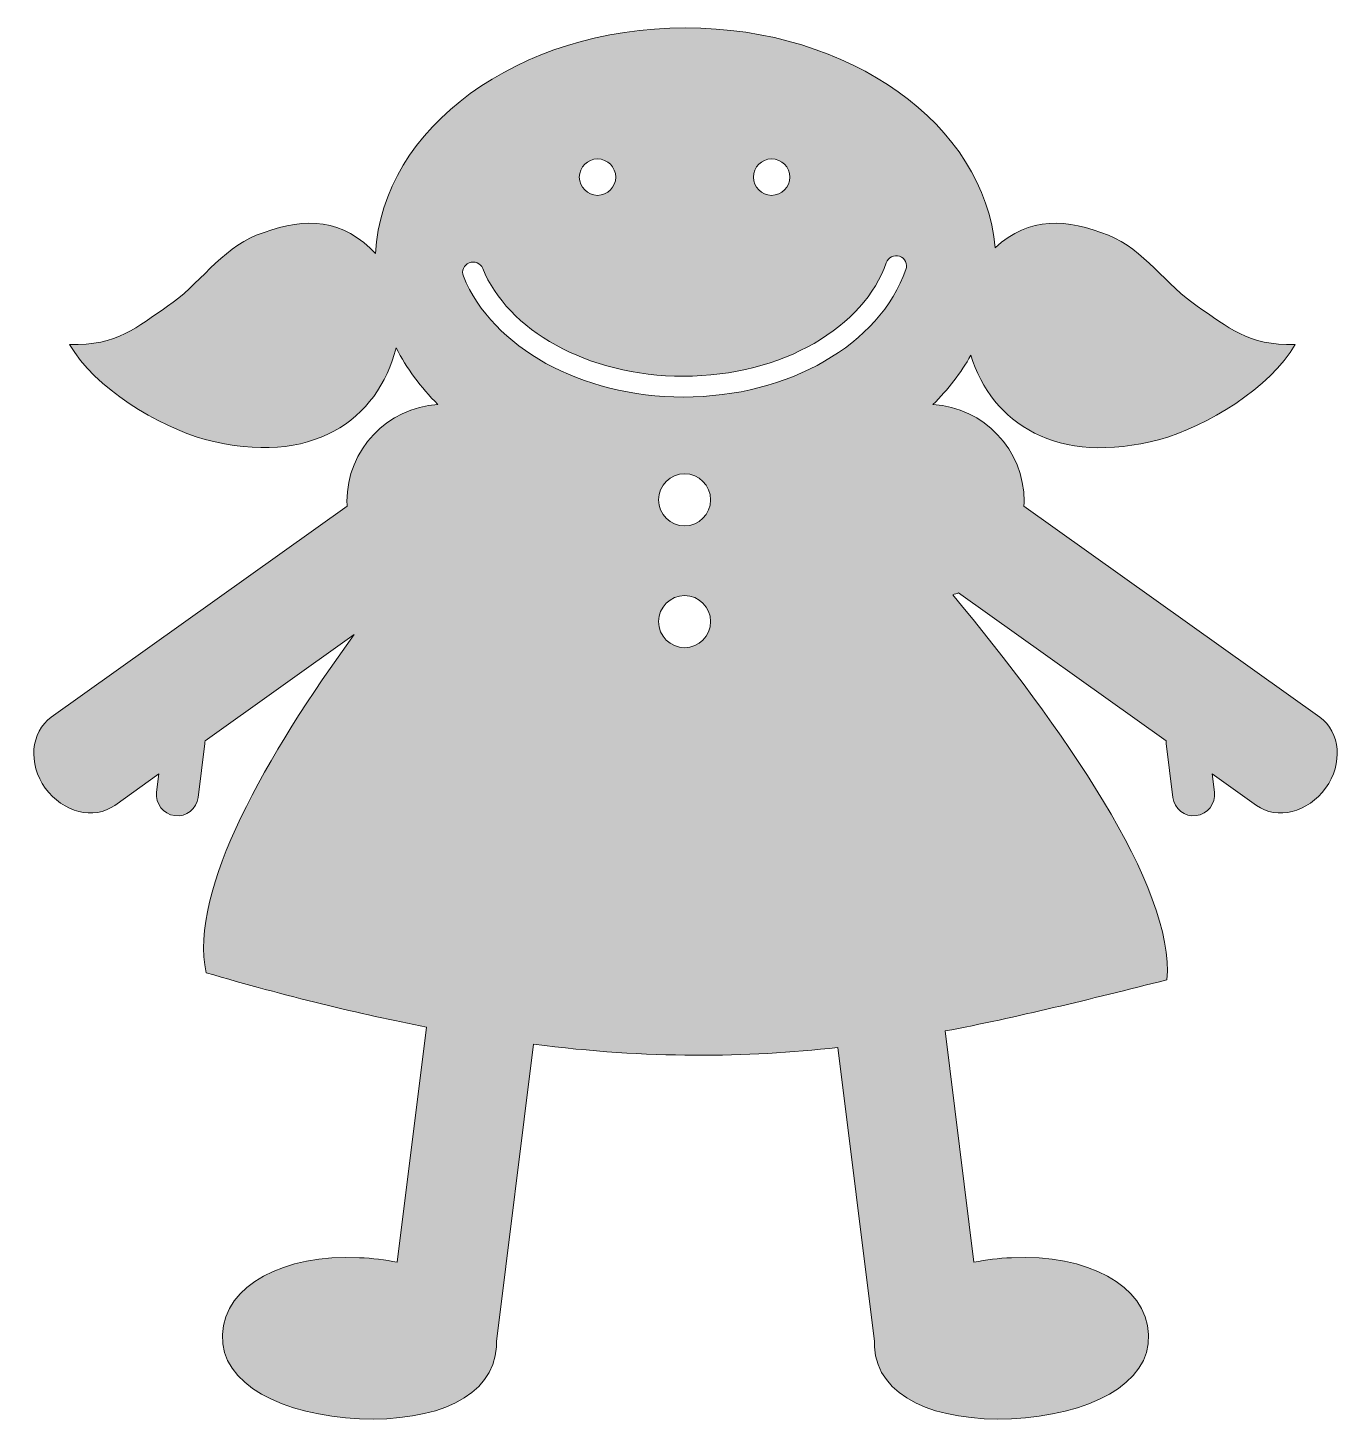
# Model space of a CAD drawing. Header units: inches. Extents: x 0 to 96, y 0 to 102.
import ezdxf

# ---------------------------------------------------------------- set-up
doc = ezdxf.new("R2010")
doc.units = ezdxf.units.IN
doc.header["$MEASUREMENT"] = 0
doc.layers.add('Layer 1', color=7, linetype='Continuous')

msp = doc.modelspace()

# ---------------------------------------------------------------- hatches: boundary and pattern name
at = {"layer": 'Layer 1', "true_color": 0xbed63a}
h = msp.add_hatch(color=63, dxfattribs=at)
h.dxf.hatch_style = 2
edge = h.paths.add_edge_path()
edge.add_spline(control_points=[(70.24, 85.53), (69.49, 94.5), (59.65, 101.6), (47.62, 101.6), (35.4, 101.6), (25.45, 94.29), (24.97, 85.13), (24.84, 85.25), (24.71, 85.38), (24.58, 85.5), (22.05, 87.89), (19.33, 87.66), (16.26, 86.45), (13.72, 85.45), (11.99, 82.75), (9.78, 81.27), (7.54, 79.76), (6.1, 78.37), (2.62, 78.48), (4.41, 75.33), (9.12, 72.47), (12.52, 71.55), (20.3, 69.46), (25.17, 73), (26.47, 78.24), (27.24, 76.74), (28.27, 75.35), (29.53, 74.09), (25.82, 73.87), (22.88, 70.79), (22.88, 67.02), (22.88, 66.9), (22.89, 66.78), (22.89, 66.67), (22.89, 66.67), (1.28, 51.25), (1.28, 51.25), (-0.24, 50.17), (-0.43, 47.85), (0.84, 46.08), (2.13, 44.3), (4.39, 43.73), (5.91, 44.81), (5.91, 44.81), (9.14, 47.11), (9.14, 47.11), (9.14, 47.11), (8.97, 45.78), (8.97, 45.78), (8.87, 44.94), (9.46, 44.17), (10.3, 44.07), (11.14, 43.96), (11.91, 44.56), (12.01, 45.4), (12.01, 45.4), (12.5, 49.33), (12.5, 49.33), (12.51, 49.39), (12.51, 49.45), (12.51, 49.52), (12.51, 49.52), (23.42, 57.3), (23.42, 57.3), (17.07, 48.58), (11.27, 38.59), (12.6, 32.59), (18.5, 30.87), (23.81, 29.57), (28.69, 28.63), (28.69, 28.63), (26.55, 11.45), (26.55, 11.45), (25.67, 11.63), (24.74, 11.74), (23.79, 11.78), (18.26, 12.03), (13.96, 9.82), (13.78, 6.17), (13.6, 2.52), (18.26, 0.27), (23.79, 0.02), (29.32, -0.23), (33.62, 1.62), (33.8, 5.27), (33.81, 5.4), (33.81, 5.54), (33.8, 5.67), (33.8, 5.67), (36.52, 27.37), (36.52, 27.37), (44.93, 26.3), (52.03, 26.38), (58.75, 27.14), (58.75, 27.14), (61.43, 5.67), (61.43, 5.67), (61.42, 5.54), (61.42, 5.4), (61.43, 5.27), (61.61, 1.62), (65.91, -0.23), (71.44, 0.02), (76.97, 0.27), (81.64, 2.52), (81.45, 6.17), (81.27, 9.82), (76.97, 12.03), (71.44, 11.78), (70.49, 11.74), (69.57, 11.63), (68.69, 11.45), (68.69, 11.45), (66.58, 28.34), (66.58, 28.34), (71.84, 29.33), (77.08, 30.65), (82.79, 32.07), (83.44, 38.82), (75.01, 50.71), (67.15, 60.2), (67.29, 60.24), (67.43, 60.28), (67.56, 60.33), (67.56, 60.33), (82.73, 49.52), (82.73, 49.52), (82.73, 49.45), (82.73, 49.39), (82.73, 49.33), (82.73, 49.33), (83.22, 45.4), (83.22, 45.4), (83.33, 44.56), (84.09, 43.96), (84.93, 44.07), (85.77, 44.17), (86.37, 44.94), (86.26, 45.78), (86.26, 45.78), (86.1, 47.11), (86.1, 47.11), (86.1, 47.11), (89.33, 44.81), (89.33, 44.81), (90.84, 43.73), (93.11, 44.3), (94.39, 46.08), (95.67, 47.85), (95.48, 50.17), (93.96, 51.25), (93.96, 51.25), (72.34, 66.67), (72.34, 66.67), (72.35, 66.78), (72.36, 66.9), (72.36, 67.02), (72.36, 70.79), (69.42, 73.87), (65.7, 74.09), (66.81, 75.19), (67.74, 76.4), (68.47, 77.69), (69.97, 72.75), (74.77, 69.53), (82.27, 71.55), (85.67, 72.47), (90.37, 75.33), (92.17, 78.48), (88.69, 78.37), (87.25, 79.76), (85.01, 81.27), (82.8, 82.75), (81.07, 85.45), (78.53, 86.45), (75.48, 87.65), (72.76, 87.88), (70.24, 85.53)], knot_values=[0, 0, 0, 0, 1, 1, 1, 2, 2, 2, 3, 3, 3, 4, 4, 4, 5, 5, 5, 6, 6, 6, 7, 7, 7, 8, 8, 8, 9, 9, 9, 10, 10, 10, 11, 11, 11, 12, 12, 12, 13, 13, 13, 14, 14, 14, 15, 15, 15, 16, 16, 16, 17, 17, 17, 18, 18, 18, 19, 19, 19, 20, 20, 20, 21, 21, 21, 22, 22, 22, 23, 23, 23, 24, 24, 24, 25, 25, 25, 26, 26, 26, 27, 27, 27, 28, 28, 28, 29, 29, 29, 30, 30, 30, 31, 31, 31, 32, 32, 32, 33, 33, 33, 34, 34, 34, 35, 35, 35, 36, 36, 36, 37, 37, 37, 38, 38, 38, 39, 39, 39, 40, 40, 40, 41, 41, 41, 42, 42, 42, 43, 43, 43, 44, 44, 44, 45, 45, 45, 46, 46, 46, 47, 47, 47, 48, 48, 48, 49, 49, 49, 50, 50, 50, 51, 51, 51, 52, 52, 52, 53, 53, 53, 54, 54, 54, 55, 55, 55, 56, 56, 56, 57, 57, 57, 58, 58, 58, 59, 59, 59, 59], degree=3, periodic=1)
edge = h.paths.add_edge_path()
edge.add_spline(control_points=[(53.91, 92.03), (54.64, 92.03), (55.24, 91.44), (55.24, 90.7), (55.24, 89.97), (54.64, 89.37), (53.91, 89.37), (53.17, 89.37), (52.58, 89.97), (52.58, 90.7), (52.58, 91.44), (53.17, 92.03), (53.91, 92.03)], knot_values=[0, 0, 0, 0, 1, 1, 1, 2, 2, 2, 3, 3, 3, 4, 4, 4, 4], degree=3, periodic=1)
edge = h.paths.add_edge_path()
edge.add_spline(control_points=[(41.19, 92.03), (41.93, 92.03), (42.52, 91.44), (42.52, 90.7), (42.52, 89.97), (41.93, 89.37), (41.19, 89.37), (40.46, 89.37), (39.86, 89.97), (39.86, 90.7), (39.86, 91.44), (40.46, 92.03), (41.19, 92.03)], knot_values=[0, 0, 0, 0, 1, 1, 1, 2, 2, 2, 3, 3, 3, 4, 4, 4, 4], degree=3, periodic=1)
edge = h.paths.add_edge_path()
edge.add_spline(control_points=[(47.55, 56.33), (46.5, 56.33), (45.65, 57.19), (45.65, 58.24), (45.65, 59.29), (46.5, 60.14), (47.55, 60.14), (48.6, 60.14), (49.45, 59.29), (49.45, 58.24), (49.45, 57.19), (48.6, 56.33), (47.55, 56.33)], knot_values=[0, 0, 0, 0, 1, 1, 1, 2, 2, 2, 3, 3, 3, 4, 4, 4, 4], degree=3, periodic=1)
edge = h.paths.add_edge_path()
edge.add_spline(control_points=[(47.55, 65.23), (46.5, 65.23), (45.65, 66.08), (45.65, 67.13), (45.65, 68.18), (46.5, 69.04), (47.55, 69.04), (48.6, 69.04), (49.45, 68.18), (49.45, 67.13), (49.45, 66.08), (48.6, 65.23), (47.55, 65.23)], knot_values=[0, 0, 0, 0, 1, 1, 1, 2, 2, 2, 3, 3, 3, 4, 4, 4, 4], degree=3, periodic=1)
edge = h.paths.add_edge_path()
edge.add_spline(control_points=[(63.72, 83.96), (62.77, 81.21), (60.62, 78.89), (57.77, 77.25), (54.91, 75.6), (51.34, 74.64), (47.46, 74.64), (43.71, 74.64), (40.23, 75.55), (37.42, 77.1), (34.62, 78.65), (32.46, 80.84), (31.39, 83.46), (31.23, 83.84), (31.42, 84.29), (31.81, 84.44), (32.19, 84.6), (32.64, 84.42), (32.8, 84.03), (33.7, 81.81), (35.59, 79.84), (38.16, 78.42), (40.72, 77.01), (43.95, 76.16), (47.46, 76.16), (51.09, 76.16), (54.41, 77.06), (57.01, 78.56), (59.62, 80.06), (61.49, 82.14), (62.29, 84.45), (62.29, 84.45), (62.29, 84.45), (62.29, 84.45), (62.43, 84.85), (62.86, 85.06), (63.26, 84.92), (63.65, 84.79), (63.86, 84.35), (63.72, 83.96)], knot_values=[0, 0, 0, 0, 1, 1, 1, 2, 2, 2, 3, 3, 3, 4, 4, 4, 5, 5, 5, 6, 6, 6, 7, 7, 7, 8, 8, 8, 9, 9, 9, 10, 10, 10, 11, 11, 11, 12, 12, 12, 13, 13, 13, 13], degree=3, periodic=1)

# ---------------------------------------------------------------- linework, layer by layer
at = {"layer": 'Layer 1', "lineweight": 0}
for points, knots in [([(70.24, 85.53), (69.49, 94.5), (59.65, 101.6), (47.62, 101.6), (35.4, 101.6), (25.45, 94.29), (24.97, 85.13), (24.84, 85.25), (24.71, 85.38), (24.58, 85.5), (22.05, 87.89), (19.33, 87.66), (16.26, 86.45), (13.72, 85.45), (11.99, 82.75), (9.78, 81.27), (7.54, 79.76), (6.1, 78.37), (2.62, 78.48), (4.41, 75.33), (9.12, 72.47), (12.52, 71.55), (20.3, 69.46), (25.17, 73), (26.47, 78.24), (27.24, 76.74), (28.27, 75.35), (29.53, 74.09), (25.82, 73.87), (22.88, 70.79), (22.88, 67.02), (22.88, 66.9), (22.89, 66.78), (22.89, 66.67), (22.89, 66.67), (1.28, 51.25), (1.28, 51.25), (-0.24, 50.17), (-0.43, 47.85), (0.84, 46.08), (2.13, 44.3), (4.39, 43.73), (5.91, 44.81), (5.91, 44.81), (9.14, 47.11), (9.14, 47.11), (9.14, 47.11), (8.97, 45.78), (8.97, 45.78), (8.87, 44.94), (9.46, 44.17), (10.3, 44.07), (11.14, 43.96), (11.91, 44.56), (12.01, 45.4), (12.01, 45.4), (12.5, 49.33), (12.5, 49.33), (12.51, 49.39), (12.51, 49.45), (12.51, 49.52), (12.51, 49.52), (23.42, 57.3), (23.42, 57.3), (17.07, 48.58), (11.27, 38.59), (12.6, 32.59), (18.5, 30.87), (23.81, 29.57), (28.69, 28.63), (28.69, 28.63), (26.55, 11.45), (26.55, 11.45), (25.67, 11.63), (24.74, 11.74), (23.79, 11.78), (18.26, 12.03), (13.96, 9.82), (13.78, 6.17), (13.6, 2.52), (18.26, 0.27), (23.79, 0.02), (29.32, -0.23), (33.62, 1.62), (33.8, 5.27), (33.81, 5.4), (33.81, 5.54), (33.8, 5.67), (33.8, 5.67), (36.52, 27.37), (36.52, 27.37), (44.93, 26.3), (52.03, 26.38), (58.75, 27.14), (58.75, 27.14), (61.43, 5.67), (61.43, 5.67), (61.42, 5.54), (61.42, 5.4), (61.43, 5.27), (61.61, 1.62), (65.91, -0.23), (71.44, 0.02), (76.97, 0.27), (81.64, 2.52), (81.45, 6.17), (81.27, 9.82), (76.97, 12.03), (71.44, 11.78), (70.49, 11.74), (69.57, 11.63), (68.69, 11.45), (68.69, 11.45), (66.58, 28.34), (66.58, 28.34), (71.84, 29.33), (77.08, 30.65), (82.79, 32.07), (83.44, 38.82), (75.01, 50.71), (67.15, 60.2), (67.29, 60.24), (67.43, 60.28), (67.56, 60.33), (67.56, 60.33), (82.73, 49.52), (82.73, 49.52), (82.73, 49.45), (82.73, 49.39), (82.73, 49.33), (82.73, 49.33), (83.22, 45.4), (83.22, 45.4), (83.33, 44.56), (84.09, 43.96), (84.93, 44.07), (85.77, 44.17), (86.37, 44.94), (86.26, 45.78), (86.26, 45.78), (86.1, 47.11), (86.1, 47.11), (86.1, 47.11), (89.33, 44.81), (89.33, 44.81), (90.84, 43.73), (93.11, 44.3), (94.39, 46.08), (95.67, 47.85), (95.48, 50.17), (93.96, 51.25), (93.96, 51.25), (72.34, 66.67), (72.34, 66.67), (72.35, 66.78), (72.36, 66.9), (72.36, 67.02), (72.36, 70.79), (69.42, 73.87), (65.7, 74.09), (66.81, 75.19), (67.74, 76.4), (68.47, 77.69), (69.97, 72.75), (74.77, 69.53), (82.27, 71.55), (85.67, 72.47), (90.37, 75.33), (92.17, 78.48), (88.69, 78.37), (87.25, 79.76), (85.01, 81.27), (82.8, 82.75), (81.07, 85.45), (78.53, 86.45), (75.48, 87.65), (72.76, 87.88), (70.24, 85.53)], [0, 0, 0, 0, 1, 1, 1, 2, 2, 2, 3, 3, 3, 4, 4, 4, 5, 5, 5, 6, 6, 6, 7, 7, 7, 8, 8, 8, 9, 9, 9, 10, 10, 10, 11, 11, 11, 12, 12, 12, 13, 13, 13, 14, 14, 14, 15, 15, 15, 16, 16, 16, 17, 17, 17, 18, 18, 18, 19, 19, 19, 20, 20, 20, 21, 21, 21, 22, 22, 22, 23, 23, 23, 24, 24, 24, 25, 25, 25, 26, 26, 26, 27, 27, 27, 28, 28, 28, 29, 29, 29, 30, 30, 30, 31, 31, 31, 32, 32, 32, 33, 33, 33, 34, 34, 34, 35, 35, 35, 36, 36, 36, 37, 37, 37, 38, 38, 38, 39, 39, 39, 40, 40, 40, 41, 41, 41, 42, 42, 42, 43, 43, 43, 44, 44, 44, 45, 45, 45, 46, 46, 46, 47, 47, 47, 48, 48, 48, 49, 49, 49, 50, 50, 50, 51, 51, 51, 52, 52, 52, 53, 53, 53, 54, 54, 54, 55, 55, 55, 56, 56, 56, 57, 57, 57, 58, 58, 58, 59, 59, 59, 59]), ([(41.19, 92.03), (41.93, 92.03), (42.52, 91.44), (42.52, 90.7), (42.52, 89.97), (41.93, 89.37), (41.19, 89.37), (40.46, 89.37), (39.86, 89.97), (39.86, 90.7), (39.86, 91.44), (40.46, 92.03), (41.19, 92.03)], [0, 0, 0, 0, 1, 1, 1, 2, 2, 2, 3, 3, 3, 4, 4, 4, 4]), ([(53.91, 92.03), (54.64, 92.03), (55.24, 91.44), (55.24, 90.7), (55.24, 89.97), (54.64, 89.37), (53.91, 89.37), (53.17, 89.37), (52.58, 89.97), (52.58, 90.7), (52.58, 91.44), (53.17, 92.03), (53.91, 92.03)], [0, 0, 0, 0, 1, 1, 1, 2, 2, 2, 3, 3, 3, 4, 4, 4, 4]), ([(63.72, 83.96), (62.77, 81.21), (60.62, 78.89), (57.77, 77.25), (54.91, 75.6), (51.34, 74.64), (47.46, 74.64), (43.71, 74.64), (40.23, 75.55), (37.42, 77.1), (34.62, 78.65), (32.46, 80.84), (31.39, 83.46), (31.23, 83.84), (31.42, 84.29), (31.81, 84.44), (32.19, 84.6), (32.64, 84.42), (32.8, 84.03), (33.7, 81.81), (35.59, 79.84), (38.16, 78.42), (40.72, 77.01), (43.95, 76.16), (47.46, 76.16), (51.09, 76.16), (54.41, 77.06), (57.01, 78.56), (59.62, 80.06), (61.49, 82.14), (62.29, 84.45), (62.29, 84.45), (62.29, 84.45), (62.29, 84.45), (62.43, 84.85), (62.86, 85.06), (63.26, 84.92), (63.65, 84.79), (63.86, 84.35), (63.72, 83.96)], [0, 0, 0, 0, 1, 1, 1, 2, 2, 2, 3, 3, 3, 4, 4, 4, 5, 5, 5, 6, 6, 6, 7, 7, 7, 8, 8, 8, 9, 9, 9, 10, 10, 10, 11, 11, 11, 12, 12, 12, 13, 13, 13, 13]), ([(47.55, 65.23), (46.5, 65.23), (45.65, 66.08), (45.65, 67.13), (45.65, 68.18), (46.5, 69.04), (47.55, 69.04), (48.6, 69.04), (49.45, 68.18), (49.45, 67.13), (49.45, 66.08), (48.6, 65.23), (47.55, 65.23)], [0, 0, 0, 0, 1, 1, 1, 2, 2, 2, 3, 3, 3, 4, 4, 4, 4]), ([(47.55, 56.33), (46.5, 56.33), (45.65, 57.19), (45.65, 58.24), (45.65, 59.29), (46.5, 60.14), (47.55, 60.14), (48.6, 60.14), (49.45, 59.29), (49.45, 58.24), (49.45, 57.19), (48.6, 56.33), (47.55, 56.33)], [0, 0, 0, 0, 1, 1, 1, 2, 2, 2, 3, 3, 3, 4, 4, 4, 4])]:
    msp.add_open_spline(points, degree=3, knots=knots, dxfattribs=at)

doc.saveas('drawing.dxf')
